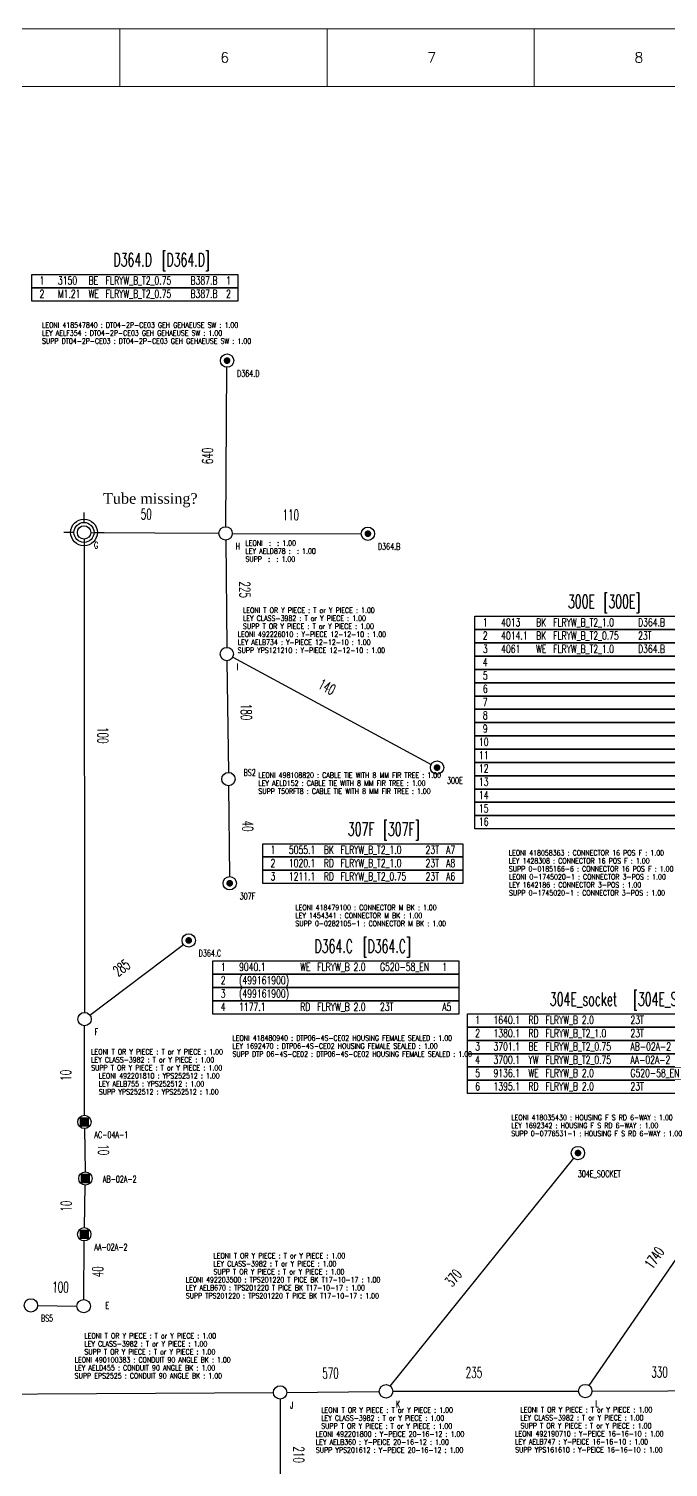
# Model space of a CAD drawing. Header units: millimetres. Extents: x 0 to 1601, y 0 to 909.
# Drawn here: x 376 to 615, y 370 to 909 of the extents above; entities that cross this region are included whole.
import ezdxf

# ---------------------------------------------------------------- set-up
doc = ezdxf.new("R2010")
doc.units = ezdxf.units.MM
doc.linetypes.add('HIDDEN', pattern=[9.524999999999999, 6.35, -3.175])
doc.layers.add('Leoni-Beschriftungslayer', color=7, linetype='Continuous')
doc.layers.add('Unreferenced', color=7, linetype='Continuous')
doc.styles.add('DEFAULT', font='simplex.shx', dxfattribs={"bigfont": 'bigfont'})
doc.styles.add('HS-BUNDLE-DIMENSION', font='ROMANS.SHX', dxfattribs={"width": 0.6, "height": 4})
doc.styles.add('HS-COMP-DESCRIPTION', font='ROMANS.SHX', dxfattribs={"width": 0.6, "height": 5})
doc.styles.add('HS-NODE', font='ROMANS.SHX', dxfattribs={"width": 0.7, "height": 2.5})
doc.styles.add('HS-PART-NO', font='ROMANS.SHX', dxfattribs={"width": 0.7, "height": 2})
doc.styles.add('HS-WIRE', font='ROMANS.SHX', dxfattribs={"width": 0.7, "height": 3})
doc.styles.get("Standard").update_dxf_attribs({"font": 'TIMES.TTF'})
doc.linetypes.add('AELB275', pattern='A,0.0001,["=",Standard,S=0.4,R=0,X=0,Y=-0.2],-0.0001,["[]",Standard,S=0.3,R=0,X=-0.05,Y=-0.15],-0.2', length=0.2002)
doc.linetypes.add('AELB276', pattern='A,0.0001,["=",Standard,S=0.4,R=0,X=0,Y=-0.2],-0.0001,["[]",Standard,S=0.3,R=0,X=-0.05,Y=-0.15],-0.2', length=0.2002)
doc.linetypes.add('AELB277', pattern='A,0.0001,["=",Standard,S=0.4,R=0,X=0,Y=-0.2],-0.0001,["[]",Standard,S=0.3,R=0,X=-0.05,Y=-0.15],-0.2', length=0.2002)
doc.linetypes.add('AELB278', pattern='A,0.0001,["=",Standard,S=0.4,R=0,X=0,Y=-0.2],-0.0001,["[]",Standard,S=0.3,R=0,X=-0.05,Y=-0.15],-0.2', length=0.2002)
doc.linetypes.add('AELB279', pattern='A,0.0001,["=",Standard,S=0.4,R=0,X=0,Y=-0.2],-0.0001,["[]",Standard,S=0.3,R=0,X=-0.05,Y=-0.15],-0.2', length=0.2002)
doc.linetypes.add('class-9517', pattern='A,0.0001,-0.35,["=",Standard,S=1,R=0,X=-0.35,Y=-0.5],-0.35', length=0.7001)
doc.linetypes.add('PVC_SLEEVE', pattern='A,0.4,-0.2,["X",Standard,S=0.3,R=0,X=-0.1,Y=-0.15],-0.2', length=0.8)

# ---------------------------------------------------------------- blocks, each defined once
blk = doc.blocks.new('frame')
at = {"layer": 'Unreferenced', "color": 0, "linetype": 'Continuous', "lineweight": 0}
for p, q in [((2858.90449932278, 3384.014376911294), (791.4712993227802, 3384.014376911294)), ((2858.90449932278, 3384.014376911294), (791.4712993227802, 3384.014376911294)), ((1450.58517432278, 3384.014376911294), (1450.58517432278, 3349.238376911295)), ((1575.45274932278, 3384.014376911294), (1575.45274932278, 3349.238376911295)), ((1700.32032432278, 3384.014376911294), (1700.32032432278, 3349.238376911295)), ((2824.12849932278, 3349.238376911295), (826.2472993227802, 3349.238376911295))]:
    blk.add_line(p, q, dxfattribs=at)
at = {"layer": 'Unreferenced', "color": 0, "linetype": 'Continuous', "lineweight": 0, "style": 'DEFAULT'}
for s, p in [('6', (1511.13526182278, 3363.646871240894)), ('7', (1635.85793682278, 3363.646871240894)), ('8', (1760.725511822781, 3363.646871240894))]:
    blk.add_text(s, height=6.085799999999998, dxfattribs=at).set_placement(p)

msp = doc.modelspace()

# ---------------------------------------------------------------- linework, layer by layer
at = {"color": 7, "linetype": 'Continuous'}
for points in [[(376.6495614832852, 811.8801600650179), (376.6495614832852, 816.8601600650179), (453.8495614832852, 816.8601600650179), (453.8495614832852, 811.8801600650179), (376.6495614832852, 811.8801600650179)], [(376.6495614832852, 806.9001600650179), (376.6495614832852, 811.8801600650179), (453.8495614832852, 811.8801600650179), (453.8495614832852, 806.9001600650179), (376.6495614832852, 806.9001600650179)], [(542.680826, 683.766672), (542.680826, 688.746672), (623.580826, 688.746672), (623.580826, 683.766672), (542.680826, 683.766672)], [(542.680826, 678.7866720000001), (542.680826, 683.7666720000001), (623.580826, 683.7666720000001), (623.580826, 678.7866720000001), (542.680826, 678.7866720000001)], [(542.680826, 673.806672), (542.680826, 678.7866720000001), (623.580826, 678.7866720000001), (623.580826, 673.806672), (542.680826, 673.806672)], [(542.680826, 668.826672), (542.680826, 673.806672), (623.580826, 673.806672), (623.580826, 668.826672), (542.680826, 668.826672)], [(542.680826, 663.846672), (542.680826, 668.826672), (623.580826, 668.826672), (623.580826, 663.846672), (542.680826, 663.846672)], [(542.680826, 658.866672), (542.680826, 663.846672), (623.580826, 663.846672), (623.580826, 658.866672), (542.680826, 658.866672)], [(542.680826, 653.8866720000001), (542.680826, 658.8666720000001), (623.580826, 658.8666720000001), (623.580826, 653.8866720000001), (542.680826, 653.8866720000001)], [(542.680826, 648.9066720000001), (542.680826, 653.8866720000001), (623.580826, 653.8866720000001), (623.580826, 648.9066720000001), (542.680826, 648.9066720000001)], [(542.680826, 643.926672), (542.680826, 648.9066720000001), (623.580826, 648.9066720000001), (623.580826, 643.926672), (542.680826, 643.926672)], [(542.680826, 638.946672), (542.680826, 643.926672), (623.580826, 643.926672), (623.580826, 638.946672), (542.680826, 638.946672)], [(542.680826, 633.966672), (542.680826, 638.946672), (623.580826, 638.946672), (623.580826, 633.966672), (542.680826, 633.966672)], [(542.680826, 628.986672), (542.680826, 633.966672), (623.580826, 633.966672), (623.580826, 628.986672), (542.680826, 628.986672)], [(542.680826, 624.006672), (542.680826, 628.986672), (623.580826, 628.986672), (623.580826, 624.006672), (542.680826, 624.006672)], [(542.680826, 619.0266720000001), (542.680826, 624.0066720000001), (623.580826, 624.0066720000001), (623.580826, 619.0266720000001), (542.680826, 619.0266720000001)], [(542.680826, 614.0466720000001), (542.680826, 619.0266720000001), (623.580826, 619.0266720000001), (623.580826, 614.0466720000001), (542.680826, 614.0466720000001)], [(542.680826, 609.066672), (542.680826, 614.0466720000001), (623.580826, 614.0466720000001), (623.580826, 609.066672), (542.680826, 609.066672)], [(463.17313, 598.533709), (463.17313, 603.5137090000001), (538.07313, 603.5137090000001), (538.07313, 598.533709), (463.17313, 598.533709)], [(463.17313, 593.553709), (463.17313, 598.533709), (538.07313, 598.533709), (538.07313, 593.553709), (463.17313, 593.553709)], [(463.17313, 588.573709), (463.17313, 593.553709), (538.07313, 593.553709), (538.07313, 588.573709), (463.17313, 588.573709)], [(444.515048, 554.619805), (444.515048, 559.5998050000001), (536.615048, 559.5998050000001), (536.615048, 554.619805), (444.515048, 554.619805)], [(444.515048, 549.639805), (444.515048, 554.619805), (536.615048, 554.619805), (536.615048, 549.639805), (444.515048, 549.639805)], [(444.515048, 544.659805), (444.515048, 549.639805), (536.615048, 549.639805), (536.615048, 544.659805), (444.515048, 544.659805)], [(444.515048, 539.679805), (444.515048, 544.659805), (536.615048, 544.659805), (536.615048, 539.679805), (444.515048, 539.679805)], [(539.820752, 534.771799), (539.820752, 539.751799), (630.720752, 539.751799), (630.720752, 534.771799), (539.820752, 534.771799)], [(539.820752, 529.791799), (539.820752, 534.771799), (630.720752, 534.771799), (630.720752, 529.791799), (539.820752, 529.791799)], [(539.820752, 524.8117990000001), (539.820752, 529.7917990000001), (630.720752, 529.7917990000001), (630.720752, 524.8117990000001), (539.820752, 524.8117990000001)], [(539.820752, 519.831799), (539.820752, 524.8117990000001), (630.720752, 524.8117990000001), (630.720752, 519.831799), (539.820752, 519.831799)], [(539.820752, 514.851799), (539.820752, 519.831799), (630.720752, 519.831799), (630.720752, 514.851799), (539.820752, 514.851799)], [(539.820752, 509.871799), (539.820752, 514.851799), (630.720752, 514.851799), (630.720752, 509.871799), (539.820752, 509.871799)]]:
    msp.add_lwpolyline(points, dxfattribs=at)
for points in [[(449.186649, 784.555787, 1.25, 1.25, 1), (450.436649, 784.555787, 1.25, 1.25, 1)], [(501.946991, 719.680905, 1.25, 1.25, 1), (503.196991, 719.680905, 1.25, 1.25, 1)], [(527.844476, 632.033399, 1.25, 1.25, 1), (529.094476, 632.033399, 1.25, 1.25, 1)], [(450.179323, 588.682763, 1.25, 1.25, 1), (451.429323, 588.682763, 1.25, 1.25, 1)], [(434.817612, 567.254117, 1.25, 1.25, 1), (436.067612, 567.254117, 1.25, 1.25, 1)], [(395.4914205227236, 498.3486855195507, 1.767766960898712, 1.767766960898712, 0), (397.2591874836223, 498.3486855195507, 1.767766960898712, 1.767766960898712, 0), (397.2591874836223, 500.1164524804494, 1.767766960898712, 1.767766960898712, 0), (395.4914205227236, 500.1164524804494, 1.767766960898712, 1.767766960898712, 0)], [(395.4914205227236, 500.1164524804494, 1.767766960898712, 1.767766960898712, 0), (397.2591874836223, 500.1164524804494, 1.767766960898712, 1.767766960898712, 0), (397.2591874836223, 498.3486855195507, 1.767766960898712, 1.767766960898712, 0), (395.4914205227236, 498.3486855195507, 1.767766960898712, 1.767766960898712, 0)], [(580.634389, 487.58589, 1.25, 1.25, 1), (581.884389, 487.58589, 1.25, 1.25, 1)], [(395.8482155227236, 477.1587555195507, 1.767766960898712, 1.767766960898712, 0), (397.6159824836223, 477.1587555195507, 1.767766960898712, 1.767766960898712, 0), (397.6159824836223, 478.9265224804494, 1.767766960898712, 1.767766960898712, 0), (395.8482155227236, 478.9265224804494, 1.767766960898712, 1.767766960898712, 0)], [(395.8482155227236, 478.9265224804494, 1.767766960898712, 1.767766960898712, 0), (397.6159824836223, 478.9265224804494, 1.767766960898712, 1.767766960898712, 0), (397.6159824836223, 477.1587555195507, 1.767766960898712, 1.767766960898712, 0), (395.8482155227236, 477.1587555195507, 1.767766960898712, 1.767766960898712, 0)], [(395.4465635227236, 456.2422085195507, 1.767766960898712, 1.767766960898712, 0), (397.2143304836223, 456.2422085195507, 1.767766960898712, 1.767766960898712, 0), (397.2143304836223, 458.0099754804494, 1.767766960898712, 1.767766960898712, 0), (395.4465635227236, 458.0099754804494, 1.767766960898712, 1.767766960898712, 0)], [(395.4465635227236, 458.0099754804494, 1.767766960898712, 1.767766960898712, 0), (397.2143304836223, 458.0099754804494, 1.767766960898712, 1.767766960898712, 0), (397.2143304836223, 456.2422085195507, 1.767766960898712, 1.767766960898712, 0), (395.4465635227236, 456.2422085195507, 1.767766960898712, 1.767766960898712, 0)]]:
    msp.add_lwpolyline(points, format="xyseb", close=True, dxfattribs=at)
at = {"color": 7, "linetype": 'AELB276', "ltscale": 8}
for points in [[(449.2991283688972, 722.3236532223758), (449.7910606311028, 782.0558717776242)], [(449.3031596467156, 717.3238592283402), (449.6994033532843, 677.0892757716598)], [(449.7568325024364, 672.089612301961), (450.3061814975636, 630.234231698039)], [(450.3687783817774, 625.2346244639214), (450.7745356182226, 591.1825855360787)], [(398.4305023073467, 539.2898361672848), (433.4479326926533, 565.7470488327152)], [(510.919030474825, 400.2172951419225), (579.6916045251751, 485.6385708580775)]]:
    msp.add_lwpolyline(points, dxfattribs=at)
at = {"color": 5, "linetype": 'PVC_SLEEVE'}
for points in [[(396.229155, 723.916222), (396.229155, 727.666222)], [(392.479155, 720.166222), (388.729155, 720.166222)], [(399.979155, 720.166222), (403.729155, 720.166222)], [(396.229155, 716.416222), (396.229155, 712.666222)]]:
    msp.add_lwpolyline(points, dxfattribs=at)
at = {"color": 7, "linetype": 'class-9517', "ltscale": 8}
for points in [[(396.2319878757733, 717.6662236050375), (396.4329901242267, 540.2827663949624)], [(396.3792286830753, 501.7325659193706), (396.4318983169248, 535.2827710806293)], [(396.4173929111127, 496.7329233203963), (396.6900100888873, 480.5422846796037)], [(396.3784446412881, 459.6256312028194), (396.6841013587119, 475.5430997971807)], [(396.1228383770436, 432.6856108101255), (396.3092116229564, 454.6261821898745)]]:
    msp.add_lwpolyline(points, dxfattribs=at)
at = {"color": 7, "linetype": 'AELB279', "ltscale": 8}
for points in [[(396.2319878757733, 717.6662236050375), (396.4329901242267, 540.2827663949624)], [(396.3792286830753, 501.7325659193706), (396.4318983169248, 535.2827710806293)], [(396.4173929111127, 496.7329233203963), (396.6900100888873, 480.5422846796037)], [(396.3784446412881, 459.6256312028194), (396.6841013587119, 475.5430997971807)], [(396.1228383770436, 432.6856108101255), (396.3092116229564, 454.6261821898745)], [(378.8374671674196, 430.4495131239369), (393.6018948325804, 430.2238988760631)]]:
    msp.add_lwpolyline(points, dxfattribs=at)
at = {"color": 7, "ltscale": 8}
for points in [[(398.7291029025694, 720.1500824696838), (446.7785920974306, 719.8398775303162)], [(451.7785310212248, 719.8170377167413), (500.0719999787753, 719.6876052832588)], [(469.6713634515159, 395.3649260083601), (469.6750935484841, 349.7539049916399)]]:
    msp.add_lwpolyline(points, dxfattribs=at)
at = {"color": 7, "linetype": 'AELB275', "ltscale": 8}
for points in [[(451.923395733064, 673.400801366046), (526.270103266936, 633.221994633954)], [(585.4173374852527, 400.4381472539256), (655.8248645147472, 502.8003987460744)]]:
    msp.add_lwpolyline(points, dxfattribs=at)
at = {"color": 7, "linetype": 'AELB278', "ltscale": 8}
for points in [[(290.3485316844121, 396.7971894283022), (467.1712033155879, 397.8500405716978)], [(472.1710287588819, 397.890444397826), (506.8513762411181, 398.244457602174)]]:
    msp.add_lwpolyline(points, dxfattribs=at)
at = {"color": 7, "linetype": 'AELB277', "ltscale": 8}
for points in [[(511.8512433651007, 398.2736056679389), (581.5005606348992, 398.3747273320611)], [(586.5005426178708, 398.3871268579907), (643.3817533821292, 398.5866641420093)]]:
    msp.add_lwpolyline(points, dxfattribs=at)
at = {"color": 7, "linetype": 'Continuous'}
for centre in [(449.811649, 784.555787), (396.229155, 720.166222), (449.27854, 719.823738), (502.571991, 719.680905), (449.724023, 674.589397), (528.469476, 632.033399), (450.338991, 627.734447), (450.804323, 588.682763), (435.442612, 567.254117), (396.435823, 537.782768), (396.375304, 499.232569), (581.259389, 487.58589), (396.732099, 478.042639), (396.330447, 457.126092), (376.337759, 430.487711), (396.101603, 430.185701), (469.671159, 397.864926), (509.351246, 398.269976), (584.000558, 398.378357)]:
    msp.add_circle(centre, 2.5, dxfattribs=at)
at = {"color": 5, "linetype": 'PVC_SLEEVE'}
for radius in [5, 3.75]:
    msp.add_circle((396.229155, 720.166222), radius, dxfattribs=at)

# ---------------------------------------------------------------- block references
at = {"layer": 'Leoni-Beschriftungslayer', "color": 0, "linetype": 'HIDDEN', "xscale": 0.6215625000004366, "yscale": 0.6215625000000102, "zscale": 0.6215625}
msp.add_blockref('frame', (-491.9488794856611, -1194.446448273946), dxfattribs=at)

# ---------------------------------------------------------------- texts
at = {"color": 42, "linetype": 'Continuous', "style": 'HS-COMP-DESCRIPTION', "width": 0.6}
for s, p in [('D364.D', (407.2495614832852, 819.8601600650179)), ('300E', (577.487968857143, 691.746672)), ('307F', (495.0517014285714, 606.5137090000001)), ('D364.C', (482.565048, 562.599805)), ('304E_socket', (570.6993234285715, 542.751799))]:
    msp.add_text(s, height=5, dxfattribs=at).set_placement(p)
at = {"color": 5, "linetype": 'Continuous'}
for s, height, style, width, p in [(' [D364.D]', 5, 'HS-COMP-DESCRIPTION', 0.6, (423.2495614832852, 819.8601600650179)), ('D364.D', 2.5, 'HS-NODE', 0.7, (453.561649, 778.505787)), ('G', 2.5, 'HS-NODE', 0.7, (399.979155, 714.116222)), ('H', 2.5, 'HS-NODE', 0.7, (453.02854, 713.773738)), ('D364.B', 2.5, 'HS-NODE', 0.7, (506.321991, 713.630905)), (' [300E]', 5, 'HS-COMP-DESCRIPTION', 0.6, (588.7736831428572, 691.746672)), ('I', 2.5, 'HS-NODE', 0.7, (453.474023, 668.539397)), ('BS2', 2.5, 'HS-NODE', 0.7, (456.001589, 628.91089)), ('300E', 2.5, 'HS-NODE', 0.7, (532.219476, 625.983399)), (' [307F]', 5, 'HS-COMP-DESCRIPTION', 0.6, (506.1945585714286, 606.5137090000001)), ('307F', 2.5, 'HS-NODE', 0.7, (454.554323, 582.632763)), (' [D364.C]', 5, 'HS-COMP-DESCRIPTION', 0.6, (498.565048, 562.599805)), ('D364.C', 2.5, 'HS-NODE', 0.7, (439.192612, 561.204117)), (' [304E_SOCKET]', 5, 'HS-COMP-DESCRIPTION', 0.6, (599.8421805714286, 542.751799)), ('F', 2.5, 'HS-NODE', 0.7, (400.185823, 531.732768)), ('3701.1 ', 3, 'HS-WIRE', 0.7, (549.620752, 526.0117990000001)), ('BE ', 3, 'HS-WIRE', 0.7, (562.7207520000001, 526.0117990000001)), ('FLRYW_B_T2_0.75 ', 3, 'HS-WIRE', 0.7, (569.120752, 526.0117990000001)), ('AB-02A-2 ', 3, 'HS-WIRE', 0.7, (600.9207520000001, 526.0117990000001)), ('3700.1 ', 3, 'HS-WIRE', 0.7, (549.620752, 521.0317990000001)), ('YW ', 3, 'HS-WIRE', 0.7, (562.7207520000001, 521.0317990000001)), ('FLRYW_B_T2_0.75 ', 3, 'HS-WIRE', 0.7, (569.120752, 521.0317990000001)), ('AA-02A-2 ', 3, 'HS-WIRE', 0.7, (600.9207520000001, 521.0317990000001)), ('AC-04A-1', 2.5, 'HS-NODE', 0.7, (400.125304, 493.182569)), ('304E_SOCKET', 2.5, 'HS-NODE', 0.7, (581.20146, 478.556226)), ('AB-02A-2', 2.5, 'HS-NODE', 0.7, (403.268946, 476.565232)), ('AA-02A-2', 2.5, 'HS-NODE', 0.7, (400.080447, 451.076092)), ('E', 2.5, 'HS-NODE', 0.7, (404.2176477889043, 429.2241315758049)), ('BS5', 2.5, 'HS-NODE', 0.7, (380.087759, 424.437711)), ('J', 2.5, 'HS-NODE', 0.7, (473.421159, 391.814926)), ('K', 2.5, 'HS-NODE', 0.7, (513.101246, 392.219976)), ('L', 2.5, 'HS-NODE', 0.7, (587.750558, 392.328357))]:
    msp.add_text(s, height=height, dxfattribs=dict(at, style=style, width=width)).set_placement(p)
at = {"color": 7, "linetype": 'Continuous', "style": 'HS-WIRE', "width": 0.7}
for s, p in [(' 1  ', (378.1495614832852, 813.0801600650179)), (' 2  ', (378.1495614832852, 808.1001600650179)), (' 1  ', (544.180826, 684.966672)), (' 2  ', (544.180826, 679.9866720000001)), (' 3  ', (544.180826, 675.0066720000001)), (' 4  ', (544.180826, 670.0266720000001)), (' 5  ', (544.180826, 665.0466720000001)), (' 7  ', (544.180826, 655.0866720000001)), (' 6  ', (544.180826, 660.066672)), (' 8  ', (544.180826, 650.1066720000001)), (' 9  ', (544.180826, 645.1266720000001)), ('10  ', (544.180826, 640.1466720000001)), ('11  ', (544.180826, 635.1666720000001)), ('12  ', (544.180826, 630.186672)), ('13  ', (544.180826, 625.206672)), ('14  ', (544.180826, 620.2266720000001)), ('15  ', (544.180826, 615.2466720000001)), ('16  ', (544.180826, 610.2666720000001)), (' 1  ', (464.67313, 599.7337090000001)), (' 2  ', (464.67313, 594.7537090000001)), (' 3  ', (464.67313, 589.773709)), (' 1  ', (446.015048, 555.8198050000001)), (' 2  ', (446.015048, 550.8398050000001)), ('(499161900) ', (454.315048, 550.8398050000001)), (' 3  ', (446.015048, 545.859805)), ('(499161900) ', (454.315048, 545.859805)), (' 4  ', (446.015048, 540.879805)), (' 2  ', (541.320752, 530.991799)), (' 1  ', (541.320752, 535.971799)), (' 3  ', (541.320752, 526.0117990000001)), (' 4  ', (541.320752, 521.0317990000001)), (' 5  ', (541.320752, 516.0517990000001)), (' 6  ', (541.320752, 511.071799))]:
    msp.add_text(s, height=3, dxfattribs=at).set_placement(p)
at = {"color": 92, "linetype": 'Continuous', "style": 'HS-WIRE', "width": 0.7}
for s, p in [('3150 ', (386.4495614832852, 813.0801600650179)), ('BE ', (397.9495614832852, 813.0801600650179)), ('FLRYW_B_T2_0.75 ', (404.3495614832852, 813.0801600650179)), ('B387.B ', (436.1495614832853, 813.0801600650179)), ('1 ', (449.4495614832853, 813.0801600650179)), ('M1.21 ', (386.4495614832852, 808.1001600650179)), ('WE ', (397.9495614832852, 808.1001600650179)), ('FLRYW_B_T2_0.75 ', (404.3495614832852, 808.1001600650179)), ('B387.B ', (436.1495614832853, 808.1001600650179)), ('2 ', (449.4495614832853, 808.1001600650179)), ('4013 ', (552.4808260000001, 684.966672)), ('BK ', (565.5808260000001, 684.966672)), ('FLRYW_B_T2_1.0 ', (571.9808260000001, 684.966672)), ('D364.B ', (603.780826, 684.966672)), ('4014.1 ', (552.4808260000001, 679.9866720000001)), ('BK ', (565.5808260000001, 679.9866720000001)), ('FLRYW_B_T2_0.75 ', (571.9808260000001, 679.9866720000001)), ('23T ', (603.780826, 679.9866720000001)), ('4061 ', (552.4808260000001, 675.0066720000001)), ('WE ', (565.5808260000001, 675.0066720000001)), ('FLRYW_B_T2_1.0 ', (571.9808260000001, 675.0066720000001)), ('D364.B ', (603.780826, 675.0066720000001)), ('5055.1 ', (472.97313, 599.7337090000001)), ('BK ', (486.07313, 599.7337090000001)), ('FLRYW_B_T2_1.0 ', (492.3731300000001, 599.7337090000001)), ('23T ', (524.17313, 599.7337090000001)), ('A7 ', (531.8731300000001, 599.7337090000001)), ('1020.1 ', (472.97313, 594.7537090000001)), ('RD ', (486.07313, 594.7537090000001)), ('FLRYW_B_T2_1.0 ', (492.3731300000001, 594.7537090000001)), ('23T ', (524.17313, 594.7537090000001)), ('A8 ', (531.8731300000001, 594.7537090000001)), ('1211.1 ', (472.97313, 589.773709)), ('RD ', (486.07313, 589.773709)), ('FLRYW_B_T2_0.75 ', (492.3731300000001, 589.773709)), ('23T ', (524.17313, 589.773709)), ('A6 ', (531.8731300000001, 589.773709)), ('9040.1 ', (454.315048, 555.8198050000001)), ('WE ', (477.215048, 555.8198050000001)), ('FLRYW_B 2.0 ', (483.6150480000001, 555.8198050000001)), ('G520-58_EN ', (507.1150480000001, 555.8198050000001)), ('1 ', (530.4150480000001, 555.8198050000001)), ('1177.1 ', (454.315048, 540.879805)), ('RD ', (477.215048, 540.879805)), ('FLRYW_B 2.0 ', (483.6150480000001, 540.879805)), ('23T ', (507.1150480000001, 540.879805)), ('A5 ', (530.4150480000001, 540.879805)), ('1640.1 ', (549.620752, 535.971799)), ('1380.1 ', (549.620752, 530.991799)), ('RD ', (562.7207520000001, 535.971799)), ('RD ', (562.7207520000001, 530.991799)), ('FLRYW_B 2.0 ', (569.120752, 535.971799)), ('FLRYW_B_T2_1.0 ', (569.120752, 530.991799)), ('23T ', (600.9207520000001, 535.971799)), ('23T ', (600.9207520000001, 530.991799)), ('9136.1 ', (549.620752, 516.0517990000001)), ('WE ', (562.7207520000001, 516.0517990000001)), ('FLRYW_B 2.0 ', (569.120752, 516.0517990000001)), ('G520-58_EN ', (600.9207520000001, 516.0517990000001)), ('1395.1 ', (549.620752, 511.071799)), ('RD ', (562.7207520000001, 511.071799)), ('FLRYW_B 2.0 ', (569.120752, 511.071799)), ('23T ', (600.9207520000001, 511.071799))]:
    msp.add_text(s, height=3, dxfattribs=at).set_placement(p)
at = {"color": 200, "linetype": 'Continuous', "style": 'HS-PART-NO', "width": 0.7}
for s, p in [('LEONI 418547840 : DT04-2P-CE03 GEH GEHAEUSE SW : 1.00', (380.5162281499519, 796.9001600650179)), ('SUPP DT04-2P-CE03 : DT04-2P-CE03 GEH GEHAEUSE SW : 1.00', (380.5162281499519, 790.9001600650179)), ('LEY AELF354 : DT04-2P-CE03 GEH GEHAEUSE SW : 1.00', (380.5162281499519, 793.9001600650179)), ('LEONI  :  : 1.00', (456.7218086666667, 715.180564)), ('LEY AELD878 :  : 1.00', (456.7218086666667, 712.180564)), ('SUPP  :  : 1.00', (456.7218086666667, 709.180564)), ('LEONI T OR Y PIECE : T or Y PIECE : 1.00', (455.7846663333333, 689.983574)), ('SUPP T OR Y PIECE : T or Y PIECE : 1.00', (455.7846663333333, 683.983574)), ('LEY CLASS-3982 : T or Y PIECE : 1.00', (455.7846663333333, 686.983574)), ('LEONI 492226010 : Y-PIECE 12-12-10 : 1.00', (453.7846663333333, 680.983574)), ('LEY AELB734 : Y-PIECE 12-12-10 : 1.00', (453.7846663333333, 677.983574)), ('SUPP YPS121210 : Y-PIECE 12-12-10 : 1.00', (453.7846663333333, 674.983574)), ('LEONI 498108820 : CABLE TIE WITH 8 MM FIR TREE : 1.00', (461.5463546666667, 628.178983)), ('LEY AELD152 : CABLE TIE WITH 8 MM FIR TREE : 1.00', (461.5463546666667, 625.178983)), ('SUPP T50RFT8 : CABLE TIE WITH 8 MM FIR TREE : 1.00', (461.5463546666667, 622.178983)), ('LEONI 418058363 : CONNECTOR 16 POS F : 1.00', (555.3641593333334, 599.066672)), ('SUPP 0-0185166-6 : CONNECTOR 16 POS F : 1.00', (555.3641593333334, 593.066672)), ('LEY 1428308 : CONNECTOR 16 POS F : 1.00', (555.3641593333334, 596.066672)), ('LEONI 0-1745020-1 : CONNECTOR 3-POS : 1.00', (555.430826, 590.066672)), ('LEY 1642186 : CONNECTOR 3-POS : 1.00', (555.430826, 587.066672)), ('SUPP 0-1745020-1 : CONNECTOR 3-POS : 1.00', (555.430826, 584.066672)), ('LEONI 418479100 : CONNECTOR M BK : 1.00', (475.3897966666667, 578.573709)), ('LEY 1454341 : CONNECTOR M BK : 1.00', (475.3897966666667, 575.573709)), ('SUPP 0-0282105-1 : CONNECTOR M BK : 1.00', (475.3897966666667, 572.573709)), ('LEONI 418480940 : DTP06-4S-CE02 HOUSING FEMALE SEALED : 1.00', (451.8317146666666, 529.679805)), ('LEY 1692470 : DTP06-4S-CE02 HOUSING FEMALE SEALED : 1.00', (451.8317146666666, 526.679805)), ('LEONI T OR Y PIECE : T or Y PIECE : 1.00', (398.9267763333334, 524.529026)), ('LEY CLASS-3982 : T or Y PIECE : 1.00', (398.9267763333334, 521.529026)), ('SUPP DTP 06-4S-CE02 : DTP06-4S-CE02 HOUSING FEMALE SEALED : 1.00', (451.8317146666666, 523.679805)), ('SUPP T OR Y PIECE : T or Y PIECE : 1.00', (398.9267763333334, 518.529026)), ('LEONI 492201810 : YPS252512 : 1.00', (401.793443, 515.529026)), ('LEY AELB755 : YPS252512 : 1.00', (401.793443, 512.529026)), ('SUPP YPS252512 : YPS252512 : 1.00', (401.793443, 509.529026)), ('LEONI 418035430 : HOUSING F S RD 6-WAY : 1.00', (556.270752, 499.871799)), ('LEY 1692342 : HOUSING F S RD 6-WAY : 1.00', (556.270752, 496.871799)), ('SUPP 0-0776531-1 : HOUSING F S RD 6-WAY : 1.00', (556.270752, 493.871799)), ('LEONI T OR Y PIECE : T or Y PIECE : 1.00', (444.7174053333334, 448.0935175769353)), ('SUPP T OR Y PIECE : T or Y PIECE : 1.00', (444.7174053333334, 442.0935175769353)), ('LEY CLASS-3982 : T or Y PIECE : 1.00', (444.7174053333334, 445.0935175769353)), ('LEONI 492203500 : TPS201220 T PICE BK T17-10-17 : 1.00', (434.3507386666667, 439.0935175769353)), ('LEY AELB670 : TPS201220 T PICE BK T17-10-17 : 1.00', (434.3507386666667, 436.0935175769353)), ('SUPP TPS201220 : TPS201220 T PICE BK T17-10-17 : 1.00', (434.3507386666667, 433.0935175769353)), ('LEONI T OR Y PIECE : T or Y PIECE : 1.00', (396.3643140396905, 418.073715)), ('LEY CLASS-3982 : T or Y PIECE : 1.00', (396.3643140396905, 415.073715)), ('LEONI 490100383 : CONDUIT 90 ANGLE BK : 1.00', (392.7309807063572, 409.073715)), ('SUPP T OR Y PIECE : T or Y PIECE : 1.00', (396.3643140396905, 412.073715)), ('SUPP EPS2525 : CONDUIT 90 ANGLE BK : 1.00', (392.7309807063572, 403.073715)), ('LEY AELD455 : CONDUIT 90 ANGLE BK : 1.00', (392.7309807063572, 406.073715)), ('LEONI T OR Y PIECE : T or Y PIECE : 1.00', (485.0845793333334, 390.269976)), ('LEY CLASS-3982 : T or Y PIECE : 1.00', (485.0845793333334, 387.269976)), ('LEONI T OR Y PIECE : T or Y PIECE : 1.00', (559.7338913333333, 390.378357)), ('LEY CLASS-3982 : T or Y PIECE : 1.00', (559.7338913333333, 387.378357)), ('LEONI 492201800 : Y-PEICE 20-16-12 : 1.00', (483.0845793333334, 381.269976)), ('SUPP T OR Y PIECE : T or Y PIECE : 1.00', (485.0845793333334, 384.269976)), ('LEONI 492190710 : Y-PEICE 16-16-10 : 1.00', (557.7338913333333, 381.378357)), ('SUPP T OR Y PIECE : T or Y PIECE : 1.00', (559.7338913333333, 384.378357)), ('LEY AELB360 : Y-PEICE 20-16-12 : 1.00', (483.0845793333334, 378.269976)), ('SUPP YPS161610 : Y-PEICE 16-16-10 : 1.00', (557.7338913333333, 375.378357)), ('LEY AELB747 : Y-PEICE 16-16-10 : 1.00', (557.7338913333333, 378.378357)), ('SUPP YPS201612 : Y-PEICE 20-16-12 : 1.00', (483.0845793333334, 375.269976))]:
    msp.add_text(s, height=2, dxfattribs=at).set_placement(p)
at = {"color": 1, "linetype": 'Continuous', "ltscale": 8, "style": 'HS-BUNDLE-DIMENSION', "width": 0.6}
for s, rotation, p in [('640', 89.52814400832945, (444.4919531552484, 745.7577343377944)), ('50', 359.6301066424216, (417.4811880606324, 725.0291242051388)), ('110', 359.8464406352574, (470.6093209665174, 724.7665868424496)), ('225', 270.5642498604033, (454.4564907433198, 701.7792408934314)), ('140', 331.6121114911595, (483.5993954679079, 661.965743266128)), ('180', 270.7519599935981, (454.9695795960779, 655.9130360048728)), ('100', 270.0649247441726, (401.3118189899249, 647.2185061515466)), ('40', 270.6826926572879, (455.5247688721574, 612.1733481635548)), ('285', 37.07265521436064, (409.0244022654306, 553.5606662146934)), ('10', 89.91005285259851, (391.3995177612587, 514.6604979661505)), ('10', 270.9646523616549, (401.5173133592074, 490.8407748222254)), ('10', 88.89990750094437, (391.4920293943613, 465.5887060825761)), ('1740', 55.47875402044797, (609.1774118921487, 443.8046487705055)), ('40', 89.51331515505855, (403.3682225974035, 441.0043281540873)), ('370', 51.162497255928, (534.2198649161551, 437.1319105496499)), ('100', 359.124535100599, (384.3196923521262, 435.3663233348392)), ('570', 0.58484875436154, (485.492157004348, 403.0266855177639)), ('235', 0.08318589079479471, (539.2037114641222, 403.3133231302015)), ('330', 0.2009907521405522, (608.7354902840186, 403.4651570357417)), ('210', 270.004685683596, (474.6728145832798, 377.6209265030319))]:
    msp.add_text(s, height=4, rotation=rotation, dxfattribs=at).set_placement(p)
at = {"layer": 'Leoni-Beschriftungslayer', "color": 1, "insert": (403.3789348141509, 734.9049250280655), "char_height": 4, "width": 37.30114089436574, "attachment_point": 1}
msp.add_mtext('{\\C3;Tube missing?}', dxfattribs=at)

doc.saveas('drawing.dxf')
